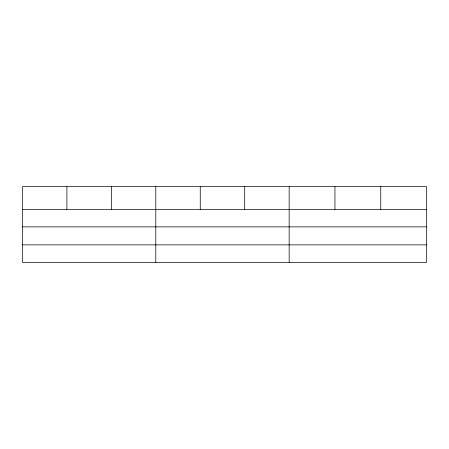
<?xml version="1.0" encoding="UTF-8"?>
<svg xmlns="http://www.w3.org/2000/svg" width="449" height="449" viewBox="0 0 449 449"><rect width="100%" height="100%" fill="white"/><g stroke="black" fill="none" stroke-linecap="round" stroke-linejoin="round"><path stroke-width="0.67" d="M426.55 226.874L426.55 186.655L22.45 186.655L22.45 262.345L426.55 262.345L426.55 226.874L22.45 226.874M22.45 209.402L426.55 209.402M22.45 244.873L426.55 244.873M380.752 186.655L380.752 209.402M334.954 186.655L334.954 209.402M289.156 186.655L289.156 262.345M244.705 186.655L244.705 209.402M200.254 186.655L200.254 209.402M155.803 186.655L155.803 262.345M111.352 186.655L111.352 209.402M66.901 186.655L66.901 209.402"/></g></svg>
